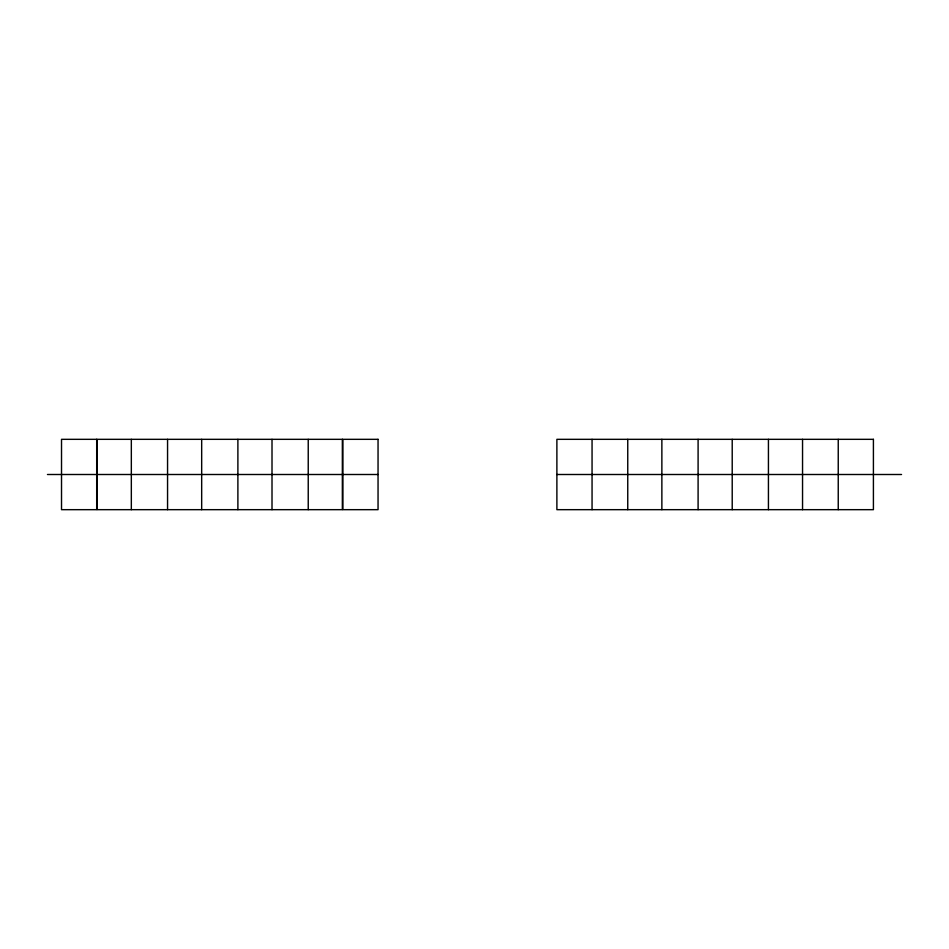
<?xml version="1.0" encoding="UTF-8"?>
<svg xmlns="http://www.w3.org/2000/svg" width="949" height="949" viewBox="0 0 949 949"><rect width="100%" height="100%" fill="white"/><g stroke="black" fill="none" stroke-linecap="round" stroke-linejoin="round"><path stroke-width="1.42" d="M47.45 474.5L96.691 474.5M97.213 474.5L342.352 474.5M342.874 474.5L378.046 474.5M556.885 474.5L901.55 474.5M838.24 439.328L838.24 509.672M802.546 439.328L802.546 509.672M768.429 439.328L768.429 509.672M732.213 439.328L732.213 509.672M698.096 439.328L698.096 509.672M661.868 439.328L661.868 509.672M627.752 439.328L627.752 509.672M592.057 439.328L592.057 509.672M308.235 439.328L308.235 509.672M272.007 439.328L272.007 509.672M237.891 439.328L237.891 509.672M201.674 439.328L201.674 509.672M167.558 439.328L167.558 509.672M131.33 439.328L131.33 509.672M96.691 439.328L61.519 439.328L61.519 509.672L96.691 509.672L96.691 439.328M342.352 439.328L97.213 439.328L97.213 509.672L342.352 509.672L342.352 439.328M378.046 439.328L342.874 439.328L342.874 509.672L378.046 509.672L378.046 439.328M873.412 439.328L556.885 439.328L556.885 509.672L873.412 509.672L873.412 439.328"/></g></svg>
